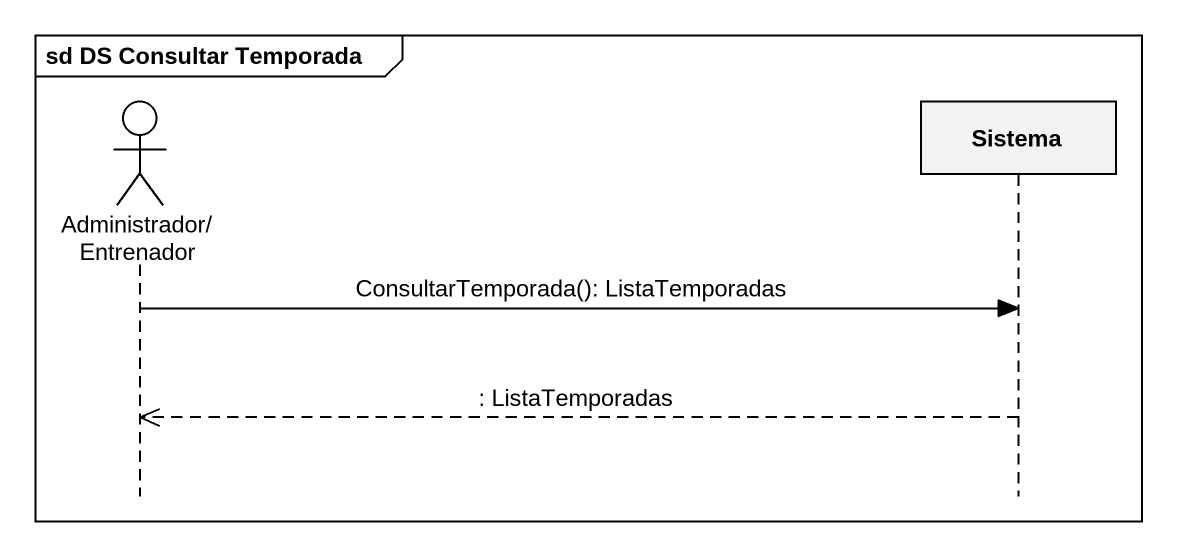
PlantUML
@startuml
mainframe sd DS Consultar Temporada
hide footbox
actor "Administrador/Entrenador" as Administrador_Entrenador
participant Sistema

Administrador_Entrenador -> Sistema : ConsultarTemporada(): ListaTemporadas
Sistema -->> Administrador_Entrenador : : ListaTemporadas
@enduml
